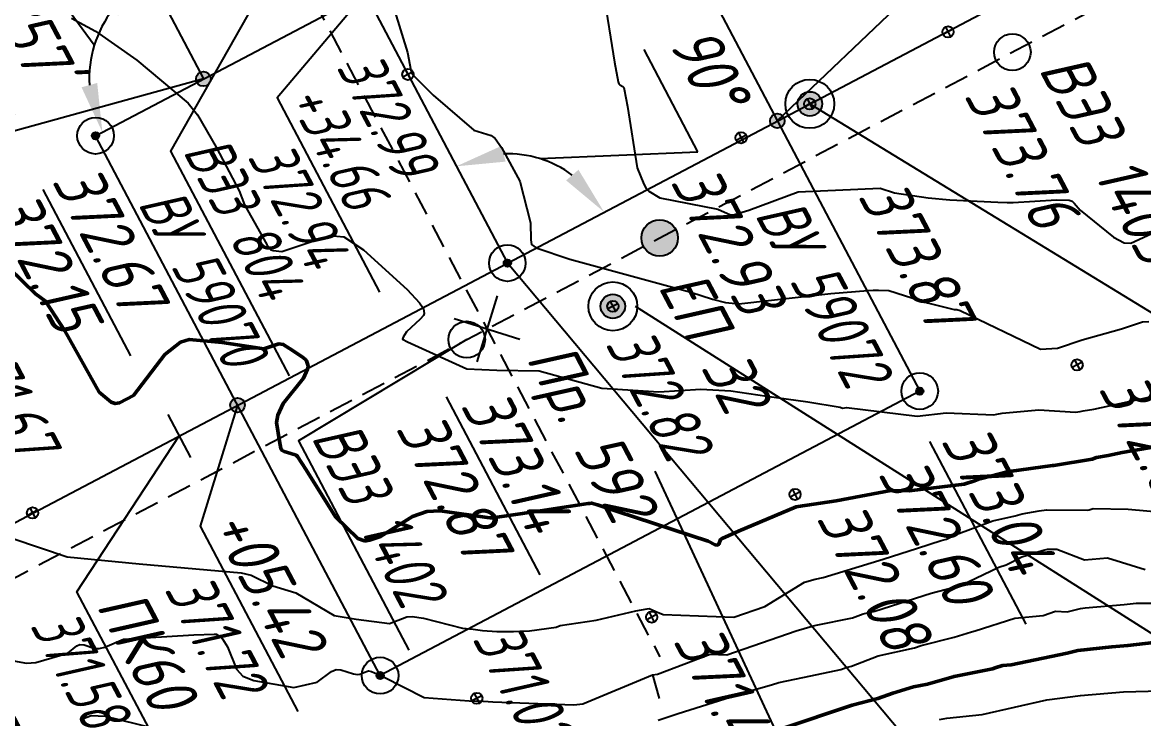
# Model space of a CAD drawing. Extents: x 1519376 to 1519821, y 2185182 to 2185720.
# Drawn here: x 1519644.6 to 1519736.5, y 2185363.6 to 2185420.7 of the extents above; entities that cross this region are included whole.
import ezdxf
from ezdxf.enums import TextEntityAlignment as Align

# ---------------------------------------------------------------- set-up
doc = ezdxf.new("R2010")
doc.units = 0
doc.linetypes.add('IZ_HIDDEN', pattern=[3, 2, -1])
for name, color, linetype, lineweight in [('ИИ_ГЕОПУНКТ_025', 7, 'Continuous', 25), ('ИИ_ГЕОФИЗИКА_025', 7, 'Continuous', 25), ('ИИ_ОТМЕТКА_025', 7, 'Continuous', 25), ('ИИ_ПИКЕТАЖ_025', 7, 'Continuous', 25), ('ИИ_ПЛОЩАДКА_025', 7, 'Continuous', 25), ('ИИ_РАЗМЕР_025', 7, 'Continuous', 25), ('ИИ_РЕЛЬЕФ_025', 34, 'Continuous', 25), ('ИИ_РЕЛЬЕФ_050', 34, 'Continuous', 50), ('ИИ_СКВАЖИНА_025', 7, 'Continuous', 25), ('ИИ_ТЕКСТ_025', 7, 'Continuous', 25), ('ИИ_ТРАССА_ЛЭП_025', 7, 'Continuous', 25), ('ИИ_ТРАССА_ТРУБ_025', 7, 'Continuous', 25)]:
    doc.layers.add(name, color=color, linetype=linetype, lineweight=lineweight)
doc.styles.add('VNIPISIMPLEXCUR', font='simplex.shx', dxfattribs={"width": 0.8, "oblique": 15})
doc.dimstyles.new('ИИ-2000-м-dm$2', dxfattribs={"dimscale": 2, "dimtxt": 2.5, "dimasz": 2.5, "dimexe": 1.25, "dimexo": 0, "dimgap": 1, "dimtad": 2, "dimtoh": 1, "dimzin": 1, "dimdsep": 46, "dimtxsty": 'VNIPISIMPLEXCUR', "dimcen": 2.5, "dimaunit": 1, "dimazin": 0, "dimtfac": 1, "dimtmove": 1, "dimatfit": 2, "dimfxl": 1, "dimarcsym": 0})

# ---------------------------------------------------------------- blocks, each defined once
blk = doc.blocks.new('ИИ15001')
at = {"color": 0, "linetype": 'Continuous', "lineweight": 25}
blk.add_lwpolyline([(0, 1), (0, -1)], dxfattribs=at)
at = {"color": 0, "linetype": 'Continuous', "lineweight": 25, "style": 'VNIPISIMPLEXCUR', "oblique": 15, "width": 0.8}
blk.add_attdef('STATIONING', text='', height=2, dxfattribs=at).set_placement((0, 2), align=Align.CENTER)
at = {"color": 7, "linetype": 'Continuous', "lineweight": 25, "style": 'VNIPISIMPLEXCUR', "oblique": 15, "width": 0.8}
blk.add_attdef('HEIGHT', text='', height=2, dxfattribs=at).set_placement((0, -2), align=Align.TOP_CENTER)
blk = doc.blocks.new('PICKET')
at = {"color": 0, "linetype": 'Continuous', "lineweight": 25}
for p, q in [((-0.2299999999999898, 0), (0.2299999999999898, 0)), ((0, 0.2299999999999898), (0, -0.2299999999999898))]:
    blk.add_line(p, q, dxfattribs=at)
blk.add_circle((0, 0), 0.23, dxfattribs=at)
at = {"color": 0, "linetype": 'Continuous', "style": 'VNIPISIMPLEXCUR', "oblique": 15, "width": 0.8}
blk.add_attdef('OTMETKA', (1.25, 0.3000000000000114), '', height=2, dxfattribs=at)
at = {"color": 8, "linetype": 'Continuous', "style": 'VNIPISIMPLEXCUR', "oblique": 15, "width": 0.8, "flags": 1}
blk.add_attdef('NOMER', (1.25, -2.699999999999989), '', height=2, dxfattribs=at)
blk = doc.blocks.new('ИИ050052Р2')
at = {"linetype": 'Continuous', "lineweight": 25}
h = blk.add_hatch(color=0, dxfattribs=at)
edge = h.paths.add_edge_path()
edge.add_arc((0, 0), 0.15, 0, 360)
at = {"color": 0, "linetype": 'Continuous', "lineweight": 25}
for radius in [0.75, 0.15]:
    blk.add_circle((0, 0), radius, dxfattribs=at)
at = {"color": 0, "linetype": 'Continuous', "style": 'VNIPISIMPLEXCUR', "oblique": 15, "width": 0.8}
for tag, p in [('CENTRE', (1.449999999999999, 0.6999999999999993)), ('HEIGHT', (1.449999999999999, -2.699999999999999))]:
    blk.add_attdef(tag, p, '', height=2, dxfattribs=at)
for tag, p in [('NUMBER', (-2, -1)), ('STATIONING1', (-2, -4.399999999999999)), ('STATIONING2', (-2, -7.8)), ('ALPHA', (-2, -11.2))]:
    blk.add_attdef(tag, text='', height=2, dxfattribs=at).set_placement(p, align=Align.RIGHT)
at = {"color": 253, "linetype": 'Continuous', "style": 'VNIPISIMPLEXCUR', "oblique": 15, "width": 0.8, "flags": 1}
blk.add_attdef('NOTE', text='', height=1.6, dxfattribs=at).set_placement((-2, -14), align=Align.RIGHT)
blk = doc.blocks.new('*D11')
at = {"layer": 'Defpoints', "color": 0, "transparency": 16777216}
for p in [(1519729.710304273, 2185487.5957701), (1519656.51, 2185453.73), (1519656.51, 2185453.73), (1519669.997123647, 2185444.905072702), (1519684.31, 2185400.98)]:
    blk.add_point(p, dxfattribs=at)
at = {"layer": 'ИИ_РАЗМЕР_025', "color": 0, "lineweight": -2, "transparency": 16777216}
for p, q in [((1519671.7776762, 2185448.564740131), (1519688.659781204, 2185464.186558144)), ((1519688.659781204, 2185464.186558144), (1519695.041272443, 2185452.077793292))]:
    blk.add_line(p, q, dxfattribs=at)
blk.add_arc((1519656.51, 2185453.73), 16.11774941079362, 312.0459138888274, 10.57134898945854, dxfattribs=at)
at = {"layer": 'ИИ_РАЗМЕР_025', "color": 0, "transparency": 16777216}
for points in [[(1519671.71907639, 2185456.484277442), (1519672.989296142, 2185456.889640932), (1519671.138095798, 2185460.497618443)], [(1519667.686075678, 2185441.214175433), (1519666.922873087, 2185442.307473006), (1519664.024581665, 2185439.471216445)]]:
    blk.add_solid(points, dxfattribs=at)
at = {"layer": 'ИИ_РАЗМЕР_025', "color": 0, "transparency": 16777216, "insert": (1519696.192425413, 2185459.290044624), "char_height": 4, "attachment_point": 5, "rotation": 297.78986810874454, "style": 'VNIPISIMPLEXCUR'}
blk.add_mtext("87°2'", dxfattribs=at)
blk = doc.blocks.new('ИИ22001')
at = {"color": 0, "linetype": 'Continuous', "lineweight": 25}
blk.add_circle((0, 0), 0.75, dxfattribs=at)
at = {"color": 0, "linetype": 'Continuous', "style": 'VNIPISIMPLEXCUR', "oblique": 15, "width": 0.8}
blk.add_attdef('NUMBER', (1.699999999999989, -1), '', height=2, dxfattribs=at)
blk = doc.blocks.new('ИИ22002')
at = {"color": 0, "linetype": 'Continuous', "lineweight": 25}
for points in [[(-1, 1), (1, -1)], [(-1, -1), (1, 1)]]:
    blk.add_lwpolyline(points, dxfattribs=at)
at = {"color": 0, "linetype": 'Continuous', "style": 'VNIPISIMPLEXCUR', "oblique": 15, "width": 0.8}
blk.add_attdef('NUMBER', (1.699999999999989, -1), '', height=2, dxfattribs=at)
blk = doc.blocks.new('ИИ053296')
at = {"color": 0, "linetype": 'Continuous', "lineweight": 25}
blk.add_lwpolyline([(0, 0), (1, 0)], dxfattribs=at)
blk = doc.blocks.new('ИИ050052Р')
at = {"linetype": 'Continuous', "lineweight": 25}
h = blk.add_hatch(color=0, dxfattribs=at)
edge = h.paths.add_edge_path()
edge.add_arc((0, 0), 0.15, 0, 360)
at = {"color": 0, "linetype": 'Continuous', "lineweight": 25}
for radius in [0.75, 0.15]:
    blk.add_circle((0, 0), radius, dxfattribs=at)
at = {"color": 0, "linetype": 'Continuous', "style": 'VNIPISIMPLEXCUR', "oblique": 15, "width": 0.8}
for tag, p in [('CENTRE', (1.449999999999999, 0.6999999999999993)), ('HEIGHT', (1.449999999999999, -2.699999999999999))]:
    blk.add_attdef(tag, p, '', height=2, dxfattribs=at)
for tag, p in [('NUMBER', (-2, -1)), ('STATIONING', (-2, -4.399999999999999)), ('ALPHA', (-2, -7.799999999999999))]:
    blk.add_attdef(tag, text='', height=2, dxfattribs=at).set_placement(p, align=Align.RIGHT)
at = {"color": 253, "linetype": 'Continuous', "style": 'VNIPISIMPLEXCUR', "oblique": 15, "width": 0.8, "flags": 1}
blk.add_attdef('NOTE', text='', height=1.6, dxfattribs=at).set_placement((-2, -10.8), align=Align.RIGHT)
blk = doc.blocks.new('ИИ15002')
at = {"linetype": 'Continuous', "lineweight": 25}
h = blk.add_hatch(color=0, dxfattribs=at)
edge = h.paths.add_edge_path()
edge.add_arc((0, 0), 0.3, 0, 360)
at = {"color": 0, "linetype": 'Continuous', "lineweight": 25}
blk.add_circle((0, 0), 0.3, dxfattribs=at)
at = {"color": 0, "linetype": 'Continuous', "style": 'VNIPISIMPLEXCUR', "oblique": 15, "width": 0.8}
blk.add_attdef('STATIONING', (1, 1.3), '', height=2, rotation=90, dxfattribs=at)
at = {"color": 7, "linetype": 'Continuous', "style": 'VNIPISIMPLEXCUR', "oblique": 15, "width": 0.8}
blk.add_attdef('HEIGHT', text='', height=2, dxfattribs=at).set_placement((0, -1.3), align=Align.TOP_CENTER)
blk = doc.blocks.new('*D19')
at = {"layer": 'Defpoints', "color": 0, "transparency": 16777216}
for p in [(1519656.51, 2185453.73), (1519753.559796368, 2185437.467054051), (1519684.656052697, 2185409.939161194), (1519684.31, 2185400.98), (1519684.31, 2185400.98)]:
    blk.add_point(p, dxfattribs=at)
at = {"layer": 'ИИ_РАЗМЕР_025', "color": 0, "lineweight": -2, "transparency": 16777216}
for p, q in [((1519699.932837366, 2185410.102984436), (1519695.517141272, 2185418.481688355)), ((1519686.96320109, 2185409.544277305), (1519699.932837366, 2185410.102984436))]:
    blk.add_line(p, q, dxfattribs=at)
blk.add_arc((1519684.310000001, 2185400.98), 8.965841944712096, 53.56300679239358, 92.01117771333496, dxfattribs=at)
at = {"layer": 'ИИ_РАЗМЕР_025', "color": 0, "transparency": 16777216}
for points in [[(1519684.166776315, 2185409.296069826), (1519683.823920831, 2185410.584568136), (1519680.129853643, 2185408.91175253)], [(1519690.140780906, 2185408.627613751), (1519689.129535545, 2185407.758613982), (1519692.242157532, 2185405.159377785)]]:
    blk.add_solid(points, dxfattribs=at)
at = {"layer": 'ИИ_РАЗМЕР_025', "color": 0, "transparency": 16777216, "insert": (1519700.797412849, 2185417.041920664), "char_height": 4, "attachment_point": 5, "rotation": 297.78986810874454, "style": 'VNIPISIMPLEXCUR'}
blk.add_mtext('90°', dxfattribs=at)
blk = doc.blocks.new('*D20')
at = {"layer": 'Defpoints', "color": 0, "transparency": 16777216}
for p in [(1519656.51, 2185453.73), (1519673.218376257, 2185437.299573039), (1519694.800000001, 2185434.73), (1519650.559999998, 2185411.42), (1519684.31, 2185400.98)]:
    blk.add_point(p, dxfattribs=at)
at = {"layer": 'ИИ_РАЗМЕР_025', "color": 0, "lineweight": -2, "transparency": 16777216}
for p, q in [((1519681.748169008, 2185444.230037988), (1519677.332472915, 2185452.608741906)), ((1519676.882978127, 2185436.672362133), (1519681.748169008, 2185444.230037988))]:
    blk.add_line(p, q, dxfattribs=at)
blk.add_arc((1519672.668745921, 2185423.06907024), 14.24111313844841, 43.93112707348997, 101.6434304434182, dxfattribs=at)
at = {"layer": 'ИИ_РАЗМЕР_025', "color": 0, "transparency": 16777216}
for points in [[(1519670.019511525, 2185436.389555888), (1519669.56968643, 2185437.644719289), (1519666.029108776, 2185435.667662304)], [(1519683.465144417, 2185433.33997548), (1519682.384514825, 2185432.558939333), (1519685.26793806, 2185429.707568629)]]:
    blk.add_solid(points, dxfattribs=at)
at = {"layer": 'ИИ_РАЗМЕР_025', "color": 0, "transparency": 16777216, "insert": (1519682.612744492, 2185451.168974215), "char_height": 4, "attachment_point": 5, "rotation": 297.78986810874454, "style": 'VNIPISIMPLEXCUR'}
blk.add_mtext('90°', dxfattribs=at)
blk = doc.blocks.new('*D21')
at = {"layer": 'Defpoints', "color": 0, "transparency": 16777216}
for p in [(1519631.468127648, 2185469.073554923, 372.1300000000001), (1519694.800000001, 2185434.73), (1519650.043233819, 2185416.435990824), (1519659.393371934, 2185416.074292491, 372.1300000000001), (1519650.559999998, 2185411.42)]:
    blk.add_point(p, dxfattribs=at)
at = {"layer": 'ИИ_РАЗМЕР_025', "color": 0, "lineweight": -2, "transparency": 16777216}
for p, q in [((1519645.893636544, 2185425.045776034), (1519641.47794045, 2185433.424479953)), ((1519650.455446467, 2185418.843660071), (1519645.893636544, 2185425.045776034))]:
    blk.add_line(p, q, dxfattribs=at)
blk.add_arc((1519659.393371935, 2185416.074292491), 9.357131422716131, 142.4680065224163, 183.101372294307, dxfattribs=at)
at = {"layer": 'ИИ_РАЗМЕР_025', "color": 0, "transparency": 16777216}
for points in [[(1519651.543392155, 2185422.284447601), (1519652.402692578, 2185421.264947449), (1519655.031542823, 2185424.352598795)], [(1519650.69254233, 2185415.745566217), (1519649.407348075, 2185415.390526074), (1519651.115065631, 2185411.712463379)]]:
    blk.add_solid(points, dxfattribs=at)
at = {"layer": 'ИИ_РАЗМЕР_025', "color": 0, "transparency": 16777216, "insert": (1519646.758212028, 2185431.984712262), "char_height": 4, "attachment_point": 5, "rotation": 297.78986810874454, "style": 'VNIPISIMPLEXCUR'}
blk.add_mtext('90°', dxfattribs=at)
blk = doc.blocks.new('*D25')
at = {"layer": 'Defpoints', "color": 0, "transparency": 16777216}
for p in [(1519631.468127648, 2185469.073554923, 372.1300000000001), (1519656.51, 2185453.73), (1519637.080488398, 2185438.881247157), (1519588.574921809, 2185422.279753088), (1519659.393371934, 2185416.074292491, 372.1300000000001)]:
    blk.add_point(p, dxfattribs=at)
at = {"layer": 'ИИ_РАЗМЕР_025', "color": 0, "lineweight": -2, "transparency": 16777216}
for p, q in [((1519639.571349092, 2185437.643031689), (1519636.12940493, 2185427.838492145)), ((1519636.12940493, 2185427.838492145), (1519643.88453906, 2185413.123264615))]:
    blk.add_line(p, q, dxfattribs=at)
blk.add_arc((1519642.877854656, 2185447.419058018), 10.32006152223649, 227.1905176970961, 275.4357425339332, dxfattribs=at)
at = {"layer": 'ИИ_РАЗМЕР_025', "color": 0, "transparency": 16777216}
for points in [[(1519635.32549061, 2185439.456073377), (1519636.403960434, 2185440.240089076), (1519633.512678425, 2185443.083490699)], [(1519643.664894567, 2185437.784252901), (1519644.046040212, 2185436.506557407), (1519647.688553871, 2185438.28884209)]]:
    blk.add_solid(points, dxfattribs=at)
at = {"layer": 'ИИ_РАЗМЕР_025', "color": 0, "transparency": 16777216, "insert": (1519644.348870585, 2185421.638747287), "char_height": 4, "attachment_point": 5, "rotation": 297.78986810874454, "style": 'VNIPISIMPLEXCUR'}
blk.add_mtext("92°57'", dxfattribs=at)
blk = doc.blocks.new('ЕП')
h = blk.add_hatch(color=0)
h.dxf.hatch_style = 1
edge = h.paths.add_edge_path()
edge.add_arc((0, 0), 0.75, 0, 360)
at = {"color": 0, "linetype": 'Continuous', "lineweight": 25}
blk.add_circle((0, 0), 0.75, dxfattribs=at)
at = {"color": 0, "linetype": 'Continuous', "style": 'VNIPISIMPLEXCUR', "oblique": 15, "width": 0.8}
blk.add_attdef('NUMBER', (1.699999999999989, -1), '', height=2, dxfattribs=at)
blk = doc.blocks.new('ИИ25001')
at = {"linetype": 'Continuous'}
h = blk.add_hatch(color=0, dxfattribs=at)
edge = h.paths.add_edge_path()
edge.add_arc((0, 0), 0.5, 0, 360)
at = {"color": 0, "linetype": 'Continuous'}
for radius in [1, 0.5]:
    blk.add_circle((0, 0), radius, dxfattribs=at)
at = {"color": 0, "style": 'VNIPISIMPLEXCUR', "oblique": 15, "width": 0.8}
for tag, p in [('NUMBER', (2, 0.6999999999999887)), ('STS', (14.21830956713089, 0.6999999999999887)), ('EGWL', (38.31670607307356, 0.6999999999999887)), ('TFS', (19.07851403860371, -1)), ('HEIGHT', (2, -2.699999999999988)), ('FS', (14.21830956713089, -2.700000000000002)), ('AGWL', (36.59421987173639, -2.700000000000002))]:
    blk.add_attdef(tag, p, '', height=2, dxfattribs=at)
at = {"color": 253, "style": 'VNIPISIMPLEXCUR', "oblique": 15, "width": 0.8, "flags": 1}
for tag, p in [('DATE', (-2.5, -0.8000000000000113)), ('NOTE1', (-2.5, -3.200000000000017)), ('NOTE2', (-2.5, -5.600000000000022))]:
    blk.add_attdef(tag, text='', height=1.6, dxfattribs=at).set_placement(p, align=Align.RIGHT)
blk = doc.blocks.new('*U30')
at = {"color": 0, "linetype": 'ByBlock', "lineweight": -2}
for points in [[(0, 0), (33.30717874099862, 19.84177153335485)], [(33.30717874099862, 19.84177153335485), (46.34022000120383, 19.84177153335485)], [(47.92319835969609, 19.84177153335485), (51.89181513400179, 19.84177153335485)]]:
    blk.add_lwpolyline(points, dxfattribs=at)

msp = doc.modelspace()

# ---------------------------------------------------------------- linework, layer by layer
at = {"layer": 'ИИ_ГЕОПУНКТ_025'}
msp.add_line((1519735.818582591, 2185339.522072722), (1519684.31, 2185400.98), dxfattribs=at)
for points in [[(1519646.237211615, 2185407.021749231), (1519653.423212079, 2185393.386442594)], [(1519679.295372422, 2185389.999884167), (1519686.982924709, 2185375.412891969)], [(1519718.921461937, 2185386.364383923), (1519726.817539153, 2185371.38171942)]]:
    msp.add_lwpolyline(points, dxfattribs=at)
at = {"layer": 'ИИ_ГЕОФИЗИКА_025', "linetype": 'IZ_HIDDEN', "flags": 128}
for points in [[(1519652.971346261, 2185451.865079167), (1519696.79698584, 2185368.706716295)], [(1519616.706598635, 2185360.845701297), (1519686.174316831, 2185397.441028009), (1519755.424374312, 2185433.928219626)]]:
    msp.add_lwpolyline(points, dxfattribs=at)
at = {"layer": 'ИИ_ГЕОФИЗИКА_025', "flags": 128}
for points in [[(1519666.1581045, 2185426.843442579), (1519656.710067929, 2185410.16282657), (1519666.424010301, 2185391.730795628)], [(1519680.980568592, 2185394.704981416), (1519667.201168142, 2185386.40751072), (1519676.240239788, 2185369.256034844)]]:
    msp.add_lwpolyline(points, dxfattribs=at)
at = {"layer": 'ИИ_ПИКЕТАЖ_025', "color": 4}
for points in [[(1519709.216669169, 2185438.140885069), (1519717.220616294, 2185422.953539356), (1519706.43727447, 2185412.638648862)], [(1519655.430859726, 2185361.899354783), (1519649.035898031, 2185374.033679582), (1519657.40209041, 2185386.80501674)]]:
    msp.add_lwpolyline(points, dxfattribs=at)
for points, elevation in [([(1519672.668745921, 2185423.06907024), (1519665.435316144, 2185414.518241922), (1519673.820421594, 2185398.607655143)], 372.94), ([(1519662.198111869, 2185389.331542394), (1519659.126982726, 2185379.416534277), (1519667.131662448, 2185364.227798473)], 371.72)]:
    msp.add_lwpolyline(points, dxfattribs=dict(at, elevation=elevation))
at = {"layer": 'ИИ_ПИКЕТАЖ_025', "elevation": 372.57}
msp.add_lwpolyline([(1519659.39337194, 2185416.07429249), (1519625.423615667, 2185406.703159136), (1519636.079817316, 2185386.483208165)], dxfattribs=at)
at = {"layer": 'ИИ_ПЛОЩАДКА_025'}
msp.add_lwpolyline([(1519694.800000001, 2185434.73), (1519718.109999999, 2185390.48), (1519673.879999999, 2185367.159999999), (1519650.559999999, 2185411.42)], close=True, dxfattribs=at)
at = {"layer": 'ИИ_РЕЛЬЕФ_025'}
for points, elevation in [([(1519673.591336875, 2185426.4849553), (1519676.114262681, 2185418.251355472), (1519676.402396945, 2185416.794439735), (1519676.467387713, 2185416.559028522), (1519676.652571429, 2185416.325714285), (1519678.22, 2185414.758148148), (1519681.570967742, 2185411.874516129), (1519682.980157783, 2185411.434314283), (1519683.31037037, 2185411.181111111), (1519683.826168158, 2185410.448629687), (1519685.344347826, 2185407.700434783), (1519686.208448276, 2185404.281551724), (1519686.236285578, 2185402.897639234), (1519686.277673186, 2185402.504644821), (1519686.659320718, 2185402.239479), (1519689.442680808, 2185401.303973613), (1519699.361944403, 2185398.600221945), (1519701.111051283, 2185398.022324826), (1519702.186646023, 2185397.737272723), (1519703.275737422, 2185397.627930287), (1519710.814727273, 2185398.496181818), (1519713.866190476, 2185398.724761905), (1519714.304983333, 2185398.75), (1519714.719411765, 2185398.751764706), (1519715.56995, 2185398.735), (1519718.743333333, 2185397.720066667), (1519720.933170732, 2185397.159368293), (1519721.145217391, 2185397.167056522), (1519721.436551724, 2185397.082506896), (1519728.0194666, 2185393.931370819), (1519729.414481017, 2185394.013811858), (1519731.411468173, 2185394.692409461), (1519734.656666667, 2185395.596666667), (1519736.378181659, 2185396.171164881), (1519736.891860465, 2185396.200946512)], 373), ([(1519692.190446133, 2185423.111795226), (1519693.092715931, 2185417.452632598), (1519693.38714336, 2185415.84209266), (1519693.437045218, 2185415.675550018), (1519693.524725947, 2185415.603771152), (1519693.762760543, 2185415.448943099), (1519693.8513462, 2185415.378284078), (1519693.893124969, 2185415.245374792), (1519694.157222114, 2185413.815425104), (1519694.959948083, 2185408.789324718), (1519695.491864058, 2185407.442842969), (1519695.695169633, 2185407.083629), (1519695.911300482, 2185406.873120474), (1519696.817789599, 2185406.320078949), (1519701.568425745, 2185405.40096176), (1519702.608149105, 2185404.934935972), (1519702.925183945, 2185404.952694897), (1519704.102923971, 2185405.309256555), (1519708.139107591, 2185406.817556246), (1519714.878032089, 2185407.107918), (1519716.031159756, 2185406.731162167), (1519718.793157895, 2185406.333715789), (1519720.576363636, 2185406.157272727), (1519724.524285714, 2185405.980085714), (1519725.272135714, 2185405.954378571), (1519725.768, 2185405.94909), (1519729.329526845, 2185406.151862003), (1519730.34795018, 2185406.13340592), (1519730.609745707, 2185406.052453898), (1519730.763559353, 2185405.895130646), (1519731.270109473, 2185405.314750114), (1519733.995969537, 2185403.112102603), (1519734.867728515, 2185402.626140772), (1519735.400593963, 2185402.609156013), (1519737.134526696, 2185403.411867119)], 373.5), ([(1519648.585167683, 2185421.047715063), (1519650.54181875, 2185419.99191875), (1519653.94528, 2185417.627333333), (1519658.136363636, 2185414.077272727), (1519658.906774194, 2185413.14613871), (1519660.43, 2185410.49), (1519662.329207692, 2185406.913846154), (1519662.767669231, 2185405.76), (1519664.597268923, 2185402.510939231), (1519664.830905074, 2185402.145296691), (1519664.927862048, 2185402.07067448), (1519665.124999732, 2185402.014606467), (1519665.838900547, 2185401.926979167), (1519669.760276818, 2185403.233857601), (1519670.912719054, 2185403.118586645), (1519672.517153144, 2185402.065291536), (1519676.086354424, 2185398.808405857), (1519677.100542554, 2185397.71156998), (1519677.363802847, 2185397.376007566), (1519677.424527817, 2185397.23542575), (1519677.489406281, 2185396.836097409), (1519677.440067858, 2185396.691126761), (1519677.159564263, 2185396.367044767), (1519676.055134384, 2185395.348697905), (1519675.762620317, 2185394.893821767), (1519675.719358974, 2185394.746923077), (1519676.131558442, 2185394.531428571), (1519680.998438333, 2185392.322), (1519683.454754098, 2185392.197049181), (1519686.92983871, 2185392.153709678), (1519692.048039216, 2185390.734117647), (1519696.729545454, 2185390.419604545), (1519700.1625, 2185390.642525), (1519702.617692308, 2185390.5), (1519705.567894737, 2185390.054210526), (1519708.9371, 2185389.615714286), (1519711.577677778, 2185389.1612), (1519711.779928572, 2185389.095785714), (1519712.119911765, 2185389.144205882), (1519717.912307692, 2185388.436596154), (1519720.274266071, 2185388.692580357), (1519724.171752941, 2185388.527147059), (1519724.433061225, 2185388.587434694), (1519724.857777778, 2185388.664533333), (1519727.870985916, 2185388.934366197), (1519730.875555556, 2185388.744444444), (1519731.2575, 2185388.80875), (1519731.495588235, 2185388.861470588), (1519732.366842105, 2185389.007894737), (1519739.02826087, 2185390.441373913)], 372.5), ([(1519643.780688954, 2185378.388591206), (1519648.23625, 2185376.890078125), (1519654.130526316, 2185376.326378948), (1519662.48, 2185375.591155556), (1519663.303783784, 2185375.395708108), (1519665.096388889, 2185374.511697222), (1519666.975531111, 2185373.953111111), (1519670.1157934, 2185372.086663719), (1519671.931212894, 2185371.793998754), (1519674.646388537, 2185371.427390595), (1519676.073993107, 2185371.975665687), (1519676.505576923, 2185372.011153846), (1519677.436759435, 2185371.862689182), (1519680.6405, 2185371.0585), (1519681.5180501, 2185370.975034594), (1519682.26125, 2185370.85), (1519683.45, 2185370.772), (1519684.810833333, 2185370.784175), (1519686.12596, 2185370.84), (1519688.320649083, 2185371.123537694), (1519688.64365, 2185371.257857143), (1519691.597085714, 2185371.6929), (1519694.840885377, 2185372.458439417), (1519695.774909091, 2185372.643183636), (1519695.940153391, 2185372.649858936), (1519696.482048956, 2185372.41124499), (1519697.076725827, 2185372.165388213), (1519702.871305789, 2185371.953127491), (1519705.403778821, 2185372.829367057), (1519708.666666667, 2185374.826862745), (1519709.54754717, 2185375.056126415), (1519710.1825, 2185375.20445625), (1519715.103, 2185376.714), (1519717.918378378, 2185377.597297297), (1519719.870084746, 2185378.222890678), (1519720.303925234, 2185378.336261682), (1519721.095, 2185378.719423077), (1519724.101623958, 2185379.854479167), (1519725.927541892, 2185380.270540541), (1519726.5025, 2185380.4175), (1519727.898955224, 2185380.673368657), (1519728.488387097, 2185380.757503226), (1519731.871571252, 2185380.734329926), (1519731.992282423, 2185380.7543594), (1519732.318613792, 2185380.857502923), (1519735.194170262, 2185380.804726462), (1519737.94719148, 2185380.554310497)], 371.5), ([(1519643.84031927, 2185368.375072629), (1519644.88596691, 2185368.174142713), (1519645.661015296, 2185368.233103949), (1519648.282895851, 2185369.008077021), (1519649.029867916, 2185369.601801217), (1519649.28172043, 2185369.698709677), (1519649.635852442, 2185369.682438591), (1519650.490738653, 2185369.390994634), (1519650.845113565, 2185369.381369065), (1519651.30582975, 2185369.502760954), (1519652.845944793, 2185370.151648966), (1519658.617449236, 2185370.496378422), (1519660.268211046, 2185370.556005), (1519660.443348106, 2185370.542225868), (1519660.842386062, 2185370.303281446), (1519660.959340852, 2185370.172192045), (1519661.358695066, 2185369.507031663), (1519662.119593035, 2185367.686671125), (1519662.642280189, 2185367.113329811), (1519663.51776798, 2185366.752871117), (1519666.801476, 2185366.189544437), (1519668.713908492, 2185366.624023631), (1519669.893047968, 2185367.490896768), (1519670.276196329, 2185367.651809882), (1519670.66926288, 2185367.643467624), (1519671.698390208, 2185367.314707766), (1519672.00181188, 2185367.2615384), (1519672.214733804, 2185367.285925335), (1519672.763121714, 2185367.496311218), (1519672.923536328, 2185367.545291855), (1519673.187930982, 2185367.497194471), (1519674.165440013, 2185367.068815494), (1519677.489069768, 2185365.360465116), (1519681.174043083, 2185365.096323417), (1519681.836316954, 2185365.055158246), (1519681.946036328, 2185365.098390892), (1519683.123415286, 2185365.016692186), (1519689.76823744, 2185364.75465336), (1519690.499800468, 2185364.849165924), (1519696.20615, 2185367.222142857), (1519696.628069388, 2185367.284291837), (1519700.922334483, 2185368.904503448), (1519702.305655959, 2185368.853831127), (1519707.99398, 2185370.822), (1519709.286842105, 2185371.222631579), (1519709.608571429, 2185371.289387755), (1519712.592, 2185371.884571428), (1519713.470204082, 2185372.222040816), (1519714.432592592, 2185372.437066667), (1519719.052288136, 2185373.917848305), (1519721.458130841, 2185374.546542056), (1519724.585818182, 2185376.061454546), (1519725.20375, 2185376.228125), (1519726.480075877, 2185376.898722991), (1519728.141241789, 2185377.408280504), (1519728.572949207, 2185377.512783925), (1519729.346258713, 2185377.524376255), (1519731.623607607, 2185376.658433734), (1519733.512614251, 2185376.813778405), (1519736.583108934, 2185375.851874186)], 371), ([(1519696.671643903, 2185363.502014634), (1519698.296562651, 2185364.045726506), (1519701.184447253, 2185364.948901099), (1519704.118993548, 2185365.88516129), (1519705.951895238, 2185366.409047619), (1519706.56754386, 2185366.599824561), (1519709.195, 2185367.145), (1519711.649447273, 2185367.669454546), (1519712.078640678, 2185367.812881356), (1519712.504285714, 2185367.924285715), (1519714.699795918, 2185368.767959184), (1519717.667160494, 2185369.430955556), (1519718.234491525, 2185369.612805932), (1519720.92, 2185370.314581818), (1519722.342857143, 2185370.734285714), (1519722.651686154, 2185370.817538462), (1519725.905401389, 2185371.855972222), (1519728.213529412, 2185372.095358823), (1519729.249870842, 2185372.448642726), (1519730.19, 2185372.385814286), (1519731.276307368, 2185372.666828421), (1519731.661304348, 2185372.707917391), (1519734.871290323, 2185372.984193548), (1519735.8465625, 2185373.09640625), (1519740.199337198, 2185373.105382911)], 370.5), ([(1519719.719587629, 2185363.555051547), (1519720.327593478, 2185363.677826087), (1519723.2403, 2185363.9584), (1519728.52745102, 2185365.161632653), (1519731.299918841, 2185365.513913043), (1519734.823333333, 2185365.838888889), (1519737.854918033, 2185365.916229508), (1519742.335466772, 2185365.990524321)], 369.5), ([(1519649.343608262, 2185363.559168307), (1519650.190322581, 2185363.892258064), (1519651.334371649, 2185363.846153029), (1519655.23974977, 2185362.867315406)], 370.5)]:
    msp.add_lwpolyline(points, dxfattribs=dict(at, elevation=elevation))
at = {"layer": 'ИИ_РЕЛЬЕФ_050'}
for points, elevation in [([(1519643.483266667, 2185400.553333333), (1519645.633076923, 2185398.444630769), (1519646.452352941, 2185397.861864706), (1519648.039677419, 2185395.42233871), (1519650.864441062, 2185390.402958437), (1519651.837072692, 2185389.589504526), (1519652.169622642, 2185389.456037736), (1519652.52603949, 2185389.522301943), (1519653.655771357, 2185390.128864807), (1519656.226005038, 2185393.487882383), (1519657.51483616, 2185394.48800668), (1519658.2356375, 2185394.719842347), (1519660.922078839, 2185394.47964669), (1519664.345916337, 2185393.939615285), (1519665.58141845, 2185394.351371504), (1519665.944516688, 2185394.315053258), (1519666.450023319, 2185393.983193155), (1519667.48303186, 2185393.291506342), (1519667.76069909, 2185393.070424767), (1519667.841448415, 2185392.963013271), (1519667.963752493, 2185392.639466858), (1519667.977049938, 2185392.505747521), (1519667.9167576, 2185392.281684965), (1519667.593011766, 2185391.534790064), (1519665.945670588, 2185389.459370933), (1519665.485384137, 2185388.522151597), (1519665.399614704, 2185387.914387793), (1519665.629675649, 2185386.375626497), (1519665.740425532, 2185385.771914893), (1519665.855748198, 2185385.604132175), (1519666.010015086, 2185385.543773858), (1519666.562916667, 2185385.368333333), (1519667.01298138, 2185385.225526564), (1519667.096122449, 2185385.125306122), (1519667.80794181, 2185384.036855465), (1519670.211415267, 2185380.170910466), (1519672.061344038, 2185378.395245712), (1519672.590470753, 2185378.214788277), (1519672.748637727, 2185378.203987681), (1519673.015138483, 2185378.258965852), (1519673.921187326, 2185378.55689532), (1519676.547747237, 2185380.213741877), (1519677.7075, 2185380.606666667), (1519678.810840217, 2185380.658292759), (1519682.653540909, 2185380.114545454), (1519682.909533333, 2185380.105925926), (1519683.132596154, 2185380.103461538), (1519687.01495, 2185380.67), (1519690.925517241, 2185381.2569), (1519691.05895625, 2185381.272083333), (1519691.211272727, 2185381.306729091), (1519691.684872471, 2185381.15889328), (1519693.334532523, 2185380.616548854), (1519700.757660905, 2185378.175557363), (1519701.343900303, 2185377.885904801), (1519701.526639617, 2185377.857639117), (1519701.648612018, 2185377.939604068), (1519701.785085752, 2185378.321124572), (1519701.91216111, 2185378.394930894), (1519703.254065238, 2185378.993784455), (1519707.995185185, 2185380.987862963), (1519708.146923077, 2185381.0101), (1519711.263333333, 2185381.480066667), (1519715.741168, 2185382.324), (1519717.244509804, 2185382.296078431), (1519721.743257143, 2185382.865714286), (1519722.584911364, 2185383.123181818), (1519723.018238542, 2185383.286770833), (1519723.184231081, 2185383.324594595), (1519725.272236842, 2185383.858289474), (1519725.443731343, 2185383.88971194), (1519728.980322581, 2185384.394519355), (1519729.110445048, 2185384.393628074), (1519732.248935507, 2185384.9143944), (1519732.609982979, 2185385.028510639), (1519733.566, 2185385.204), (1519734.708823529, 2185385.457058824), (1519736.916, 2185385.828)], 372), ([(1519706.767538182, 2185362.787636363), (1519712.561649153, 2185364.723898305), (1519714.680415556, 2185365.278444444), (1519715.904864865, 2185365.708108108), (1519717.60967033, 2185366.226865934), (1519718.7349, 2185366.451557), (1519720.930927835, 2185367.091134021), (1519724.064627451, 2185367.723921569), (1519724.297763077, 2185367.786769231), (1519724.884498611, 2185367.974027778), (1519725.59792, 2185368.04802), (1519730.197353086, 2185368.98424321), (1519731.065728421, 2185369.208881053), (1519733.856956522, 2185369.506776087), (1519735.156236559, 2185369.618602151), (1519741.5496875, 2185370.35421875), (1519741.945394291, 2185370.35503481), (1519742.495735294, 2185370.504264706), (1519744.7604, 2185370.4824), (1519746.435, 2185370.548571429), (1519748.491858157, 2185370.154782163)], 370)]:
    msp.add_lwpolyline(points, dxfattribs=dict(at, elevation=elevation))
at = {"layer": 'ИИ_СКВАЖИНА_025', "flags": 128}
msp.add_lwpolyline([(1519694.780652161, 2185397.436483578), (1519763.168201822, 2185354.103015216), (1519775.415075212, 2185330.864793226)], dxfattribs=at)
at = {"layer": 'ИИ_ТЕКСТ_025'}
msp.add_lwpolyline([(1519696.386071721, 2185383.912797668), (1519714.694424423, 2185344.513433489), (1519732.899998649, 2185309.968683834)], dxfattribs=at)
at = {"layer": 'ИИ_ТРАССА_ЛЭП_025', "elevation": 372.1300000000001}
msp.add_lwpolyline([(1519561.177320899, 2185436.594412089), (1519631.468127648, 2185469.073554923), (1519659.393371934, 2185416.074292491)], dxfattribs=at)
at = {"layer": 'ИИ_ТРАССА_ТРУБ_025', "color": 4}
for points in [[(1519548.649999999, 2185561.43), (1519589.739999998, 2185580.43), (1519656.51, 2185453.73), (1519684.31, 2185400.98)], [(1519614.842281804, 2185364.384673288), (1519684.31, 2185400.98), (1519753.559796368, 2185437.467054051)]]:
    msp.add_lwpolyline(points, dxfattribs=at)

# ---------------------------------------------------------------- block references
at = {"layer": 'ИИ_ГЕОПУНКТ_025'}
ref = msp.add_blockref('ИИ050052Р', (1519650.559999999, 2185411.42, 372.15), dxfattribs=dict(at, xscale=2, yscale=2, zscale=2, rotation=297.79))
ref.add_attrib('NUMBER', 'ВУ 59070', dxfattribs={"layer": '0', "color": 0, "linetype": 'Continuous', "height": 3.8, "rotation": 297.7900000002975, "style": 'VNIPISIMPLEXCUR', "oblique": 14.99999999999995, "width": 0.7}).set_placement((1519661.252897123, 2185392.090345334), align=Align.RIGHT)
ref.add_attrib('CENTRE', '372.67', (1519646.91957755, 2185407.722156147), dxfattribs={"layer": '0', "color": 0, "linetype": 'Continuous', "height": 4.000000000000003, "rotation": 297.7900000002975, "style": 'VNIPISIMPLEXCUR', "oblique": 14.99999999999995, "width": 0.7999999999999993})
ref.add_attrib('HEIGHT', '372.15', (1519641.824907338, 2185405.553647269), dxfattribs={"layer": '0', "color": 0, "linetype": 'Continuous', "height": 4.000000000000003, "rotation": 297.7900000002975, "style": 'VNIPISIMPLEXCUR', "oblique": 14.99999999999995, "width": 0.7999999999999993})
ref = msp.add_blockref('ИИ050052Р', (1519718.109999999, 2185390.48, 372.6), dxfattribs=dict(at, xscale=2, yscale=2, zscale=2, rotation=297.79))
ref.add_attrib('NUMBER', 'ВУ 59072', dxfattribs={"layer": '0', "color": 0, "linetype": 'Continuous', "height": 4.000000000000003, "rotation": 297.7900000002975, "style": 'VNIPISIMPLEXCUR', "oblique": 14.99999999999995, "width": 0.7}).set_placement((1519712.190185436, 2185390.467673762), align=Align.RIGHT)
ref.add_attrib('CENTRE', '373.04', (1519719.797322205, 2185386.428469677), dxfattribs={"layer": '0', "color": 0, "linetype": 'Continuous', "height": 4.000000000000003, "rotation": 297.7900000002975, "style": 'VNIPISIMPLEXCUR', "oblique": 14.99999999999995, "width": 0.7999999999999993})
ref.add_attrib('HEIGHT', '372.60', (1519714.642393996, 2185383.7117284), dxfattribs={"layer": '0', "color": 0, "linetype": 'Continuous', "height": 4.000000000000003, "rotation": 297.7900000002975, "style": 'VNIPISIMPLEXCUR', "oblique": 14.99999999999995, "width": 0.7999999999999993})
ref = msp.add_blockref('ИИ050052Р2', (1519684.31, 2185400.98, 372.87), dxfattribs=dict(at, xscale=2, yscale=2, zscale=2, rotation=297.7898681087445))
ref.add_attrib('CENTRE', '373.14', (1519680.422160418, 2185389.315588996, 372.87), dxfattribs={"layer": '0', "color": 0, "linetype": 'Continuous', "height": 3.999999999999999, "rotation": 297.7898681087445, "style": 'VNIPISIMPLEXCUR', "oblique": 14.99999999999986, "width": 0.8000000000000006})
ref.add_attrib('HEIGHT', '372.87', (1519675.105398402, 2185387.450876712, 372.87), dxfattribs={"layer": '0', "color": 0, "linetype": 'Continuous', "height": 3.999999999999999, "rotation": 297.7898681087445, "style": 'VNIPISIMPLEXCUR', "oblique": 14.99999999999986, "width": 0.8000000000000006})
ref = msp.add_blockref('ИИ050052Р', (1519673.879999999, 2185367.159999999, 370.9), dxfattribs=dict(at, xscale=2, yscale=2, zscale=2, rotation=297.79))
ref.add_attrib('NUMBER', 'ВУ 59069', dxfattribs={"layer": '0', "color": 0, "linetype": 'Continuous', "height": 4.000000000000003, "rotation": 297.7900000002975, "style": 'VNIPISIMPLEXCUR', "oblique": 14.99999999999995, "width": 0.7999999999999993}).set_placement((1519689.452136766, 2185343.490110796), align=Align.RIGHT)
ref.add_attrib('CENTRE', '371.34', (1519674.028532581, 2185360.340939003), dxfattribs={"layer": '0', "color": 0, "linetype": 'Continuous', "height": 4.000000000000003, "rotation": 297.7900000002975, "style": 'VNIPISIMPLEXCUR', "oblique": 14.99999999999995, "width": 0.7999999999999993})
ref.add_attrib('HEIGHT', '370.90', (1519668.97453988, 2185358.462003544), dxfattribs={"layer": '0', "color": 0, "linetype": 'Continuous', "height": 4.000000000000003, "rotation": 297.7900000002975, "style": 'VNIPISIMPLEXCUR', "oblique": 14.99999999999995, "width": 0.7999999999999993})
at = {"layer": 'ИИ_ГЕОФИЗИКА_025'}
ref = msp.add_blockref('ИИ22001', (1519666.1581045, 2185426.843442579), dxfattribs=dict(at, xscale=2, yscale=2, zscale=2, rotation=297.789999993759))
ref.add_attrib('NUMBER', 'ВЭЗ 804', (1519657.682932896, 2185410.136858241), dxfattribs={"layer": '0', "color": 0, "linetype": 'Continuous', "height": 3.8, "rotation": 297.79, "style": 'VNIPISIMPLEXCUR', "oblique": 15.00000000000003, "width": 0.7})
ref = msp.add_blockref('ИИ22001', (1519725.703701556, 2185418.268681983), dxfattribs=dict(at, xscale=2, yscale=2, zscale=2, rotation=297.789999993759))
ref.add_attrib('NUMBER', 'ВЭЗ 1403', (1519727.813725339, 2185416.89366225), dxfattribs={"layer": '0', "color": 0, "linetype": 'Continuous', "height": 4.000000000000001, "rotation": 297.79, "style": 'VNIPISIMPLEXCUR', "oblique": 15.00000000000003, "width": 0.7999999999999998})
at = {"layer": 'ИИ_ГЕОФИЗИКА_025', "xscale": 2, "yscale": 2, "zscale": 2}
for name, p, rotation, values in [('ЕП', (1519696.791424164, 2185403.035080111), 297.7898681087445, {'NUMBER': 'ЕП 32'}), ('ИИ22001', (1519637.514055274, 2185371.80698941), 297.789999993759, {'NUMBER': 'ВЭЗ 1401'})]:
    msp.add_blockref(name, p, dxfattribs=dict(at, rotation=rotation)).add_auto_attribs(values)
at = {"layer": 'ИИ_ГЕОФИЗИКА_025'}
ref = msp.add_blockref('ИИ22002', (1519682.638982252, 2185395.586822744), dxfattribs=dict(at, xscale=2, yscale=2, zscale=2, rotation=297.789999993759))
ref.add_attrib('NUMBER', 'Пр. 592', (1519685.789444019, 2185393.178537161), dxfattribs={"layer": '0', "color": 0, "linetype": 'Continuous', "height": 3.999999999999998, "rotation": 297.6316666671632, "style": 'VNIPISIMPLEXCUR', "oblique": 14.99999999999995, "width": 0.8000000000000008})
ref = msp.add_blockref('ИИ22001', (1519680.980568592, 2185394.704981416), dxfattribs=dict(at, xscale=2, yscale=2, zscale=2, rotation=297.789999993759))
ref.add_attrib('NUMBER', 'ВЭЗ 1402', (1519668.196082108, 2185386.699088516), dxfattribs={"layer": '0', "color": 0, "linetype": 'Continuous', "height": 4.000000000000001, "rotation": 297.79, "style": 'VNIPISIMPLEXCUR', "oblique": 15.00000000000003, "width": 0.7})
at = {"layer": 'ИИ_ОТМЕТКА_025'}
ref = msp.add_blockref('PICKET', (1519720.428526321, 2185419.933522788, 373.76), dxfattribs=dict(at, xscale=2, yscale=2, zscale=2, rotation=297.79))
ref.add_attrib('OTMETKA', '373.76', (1519721.692445962, 2185414.722595688, 373.76), dxfattribs={"layer": '0', "color": 0, "linetype": 'Continuous', "height": 4, "rotation": 297.7900000002975, "style": 'VNIPISIMPLEXCUR', "oblique": 15, "width": 0.8})
ref = msp.add_blockref('PICKET', (1519676.15954173, 2185416.445347976, 372.99), dxfattribs=dict(at, xscale=2, yscale=2, zscale=2, rotation=297.79))
ref.add_attrib('OTMETKA', '372.99', (1519670.256461527, 2185417.03763751, 372.99), dxfattribs={"layer": '0', "color": 0, "linetype": 'Continuous', "height": 3.8, "rotation": 297.7900000002975, "style": 'VNIPISIMPLEXCUR', "oblique": 14.99999999999995, "width": 0.7})
ref = msp.add_blockref('PICKET', (1519709.100284126, 2185414.031763129, 373.37), dxfattribs=dict(at, xscale=2, yscale=2, zscale=2, rotation=297.79))
ref.add_attrib('OTMETKA', '373.87', (1519712.990756826, 2185406.490429256, 373.37), dxfattribs={"layer": '0', "color": 0, "linetype": 'Continuous', "height": 4, "rotation": 297.7900000002975, "style": 'VNIPISIMPLEXCUR', "oblique": 15, "width": 0.8})
ref = msp.add_blockref('PICKET', (1519703.465999715, 2185411.249598033, 372.93), dxfattribs=dict(at, xscale=2, yscale=2, zscale=2, rotation=297.79))
ref.add_attrib('OTMETKA', '372.93', (1519697.621117257, 2185407.662693102, 372.93), dxfattribs={"layer": '0', "color": 0, "linetype": 'Continuous', "height": 4.000000000000002, "rotation": 297.7900000061982, "style": 'VNIPISIMPLEXCUR', "oblique": 15.00000000000003, "width": 0.7999999999999999})
ref = msp.add_blockref('PICKET', (1519692.957889751, 2185397.434646823, 372.82), dxfattribs=dict(at, xscale=2, yscale=2, zscale=2, rotation=297.7898681087445))
ref.add_attrib('OTMETKA', '372.82', (1519692.293269281, 2185394.355618497, 372.82), dxfattribs={"layer": '0', "color": 0, "linetype": 'Continuous', "height": 4.000000000000001, "rotation": 297.7898681087445, "style": 'VNIPISIMPLEXCUR', "oblique": 14.99999999999995, "width": 0.7})
ref = msp.add_blockref('PICKET', (1519645.394862596, 2185380.497975523, 371.67), dxfattribs=dict(at, xscale=2, yscale=2, zscale=2, rotation=297.79))
ref.add_attrib('OTMETKA', '371.67', (1519639.022976126, 2185393.975752438, 371.67), dxfattribs={"layer": '0', "color": 0, "linetype": 'Continuous', "height": 4, "rotation": 297.7900000002975, "style": 'VNIPISIMPLEXCUR', "oblique": 15, "width": 0.7})
at = {"layer": 'ИИ_ОТМЕТКА_025', "xscale": 2, "yscale": 2, "rotation": 297.79}
for p, zscale, values in [((1519731.01, 2185392.63, 372.86), 2, {'OTMETKA': '372.86'}), ((1519707.89, 2185382.0101, 372.08), 0.2, {'OTMETKA': '372.08'}), ((1519696.14, 2185371.9501, 371.46), 2, {'OTMETKA': '371.46'})]:
    msp.add_blockref('PICKET', p, dxfattribs=dict(at, zscale=zscale)).add_auto_attribs(values)
at = {"layer": 'ИИ_ОТМЕТКА_025'}
ref = msp.add_blockref('PICKET', (1519681.80685171, 2185365.2955881, 371.02), dxfattribs=dict(at, xscale=2, yscale=2, zscale=2, rotation=297.79))
ref.add_attrib('OTMETKA', '371.02', (1519681.387328577, 2185370.185969734, 371.02), dxfattribs={"layer": '0', "color": 0, "linetype": 'Continuous', "height": 4, "rotation": 297.7900000002975, "style": 'VNIPISIMPLEXCUR', "oblique": 15, "width": 0.7})
at = {"layer": 'ИИ_ПИКЕТАЖ_025', "color": 4}
ref = msp.add_blockref('ИИ15002', (1519706.43727447, 2185412.638648862, 373.9), dxfattribs=dict(at, xscale=2, yscale=2, zscale=2, rotation=207.7843163958131))
ref.add_attrib('STATIONING', '+55.42', (1519710.349590196, 2185439.392628804, 373.9), dxfattribs={"layer": '0', "color": 0, "linetype": 'Continuous', "height": 3.999999999999998, "rotation": 297.7843163783946, "style": 'VNIPISIMPLEXCUR', "oblique": 14.99999999999986, "width": 0.8000000000000006})
ref.add_attrib('HEIGHT', '373.90', dxfattribs={"layer": '0', "color": 7, "linetype": 'Continuous', "height": 3.999999999999999, "rotation": 297.79, "style": 'VNIPISIMPLEXCUR', "oblique": 14.99999999999995, "width": 0.7}).set_placement((1519711.930217592, 2185430.739903921, 373.9), align=Align.TOP_CENTER)
ref = msp.add_blockref('ИИ15002', (1519672.668745921, 2185423.06907024, 372.94), dxfattribs=dict(at, xscale=2, yscale=2, zscale=2, rotation=27.78431639694339))
ref.add_attrib('STATIONING', '+34.66', (1519666.251449868, 2185414.524508419, 746.72), dxfattribs={"layer": '0', "color": 0, "linetype": 'Continuous', "height": 3.8, "rotation": 297.79, "style": 'VNIPISIMPLEXCUR', "oblique": 14.99999999999986, "width": 0.7})
ref.add_attrib('HEIGHT', '372.94', dxfattribs={"layer": '0', "color": 7, "linetype": 'Continuous', "height": 3.8, "rotation": 297.79, "style": 'VNIPISIMPLEXCUR', "oblique": 14.99999999999995, "width": 0.7}).set_placement((1519668.824077566, 2185406.730698201, 746.72), align=Align.TOP_CENTER)
at = {"layer": 'ИИ_ПИКЕТАЖ_025'}
ref = msp.add_blockref('ИИ15002', (1519659.39337194, 2185416.07429249, 372.57), dxfattribs=dict(at, xscale=2, yscale=2, zscale=2, rotation=297.79))
ref.add_attrib('STATIONING', 'ПК1+37.34', (1519626.831922027, 2185406.536579477), dxfattribs={"layer": '0', "color": 0, "linetype": 'Continuous', "height": 4.000000000000001, "rotation": 297.7900000061982, "style": 'VNIPISIMPLEXCUR', "oblique": 15.00000000000003, "width": 0.7})
ref.add_attrib('HEIGHT', '372.57', dxfattribs={"layer": '0', "color": 7, "linetype": 'Continuous', "height": 4.000000000000001, "rotation": 297.7900000061982, "style": 'VNIPISIMPLEXCUR', "oblique": 15.00000000000003, "width": 0.7999999999999997}).set_placement((1519629.421027236, 2185397.453133863), align=Align.TOP_CENTER)
at = {"layer": 'ИИ_ПИКЕТАЖ_025', "color": 4}
ref = msp.add_blockref('ИИ15002', (1519662.198111869, 2185389.331542394, 371.72), dxfattribs=dict(at, xscale=2, yscale=2, zscale=2, rotation=207.7843163980976))
ref.add_attrib('STATIONING', '+05.42', (1519659.937764246, 2185379.601443715, 371.72), dxfattribs={"layer": '0', "color": 0, "linetype": 'Continuous', "height": 3.999999999999998, "rotation": 297.7843163783946, "style": 'VNIPISIMPLEXCUR', "oblique": 14.99999999999986, "width": 0.8000000000000006})
ref.add_attrib('HEIGHT', '371.72', dxfattribs={"layer": '0', "color": 7, "linetype": 'Continuous', "height": 3.999999999999999, "rotation": 297.79, "style": 'VNIPISIMPLEXCUR', "oblique": 14.99999999999995, "width": 0.7}).set_placement((1519662.11785888, 2185371.483045544, 371.72), align=Align.TOP_CENTER)
ref = msp.add_blockref('ИИ15001', (1519657.40209041, 2185386.80501674, 371.86), dxfattribs=dict(at, xscale=2, yscale=2, rotation=27.78008820000004))
ref.add_attrib('STATIONING', 'ПК60', dxfattribs={"layer": '0', "color": 0, "linetype": 'Continuous', "lineweight": 25, "height": 4, "rotation": 297.79, "style": 'VNIPISIMPLEXCUR', "oblique": 15.00000000000003, "width": 0.8000000000000003}).set_placement((1519652.938786864, 2185368.394195131), align=Align.CENTER)
ref.add_attrib('HEIGHT', '371.58', dxfattribs={"layer": '0', "color": 7, "linetype": 'Continuous', "lineweight": 25, "height": 4, "rotation": 297.79, "style": 'VNIPISIMPLEXCUR', "oblique": 15.00000000000003, "width": 0.65}).set_placement((1519651.00803438, 2185368.712674589), align=Align.TOP_CENTER)
at = {"layer": 'ИИ_РЕЛЬЕФ_025', "xscale": 2, "yscale": 2, "zscale": 2, "rotation": 285.4796780139911}
msp.add_blockref('ИИ053296', (1519696.20615, 2185367.222142857, 371), dxfattribs=at)
at = {"layer": 'ИИ_СКВАЖИНА_025', "xscale": 2, "yscale": 2, "zscale": 2, "rotation": 297.79}
for name, p in [('*U30', (1519709.100284126, 2185414.031763129, 373.37)), ('ИИ25001', (1519709.100284126, 2185414.031763129, 373.87))]:
    msp.add_blockref(name, p, dxfattribs=at)
at = {"layer": 'ИИ_СКВАЖИНА_025', "linetype": 'Continuous', "xscale": 2, "yscale": 2, "zscale": 2, "rotation": 297.79}
msp.add_blockref('ИИ25001', (1519692.957889751, 2185397.434646823, 372.82), dxfattribs=at)

# ---------------------------------------------------------------- dimensions: what is measured, and where the dimension line sits
at = {"layer": 'ИИ_РАЗМЕР_025'}
for base, line1, line2, override, picture, middle in [((1519669.997123647, 2185444.905072702), ((1519656.51, 2185453.73), (1519684.31, 2185400.98)), ((1519729.710304273, 2185487.5957701), (1519656.51, 2185453.73)), {"dimtxt": 2, "dimasz": 2}, '*D11', (1519696.192425413, 2185459.290044624)), ((1519637.080488398, 2185438.881247157), ((1519656.51, 2185453.73), (1519588.574921809, 2185422.279753088)), ((1519631.468127648, 2185469.073554923, 372.1300000000001), (1519659.393371934, 2185416.074292491, 372.1300000000001)), {"dimtxt": 2, "dimasz": 2}, '*D25', (1519644.348870585, 2185421.638747287)), ((1519650.043233819, 2185416.435990824), ((1519650.559999999, 2185411.42), (1519694.800000001, 2185434.73)), ((1519631.468127648, 2185469.073554923, 372.1300000000001), (1519659.393371934, 2185416.074292491, 372.1300000000001)), {"dimtxt": 2, "dimasz": 2, "dimadec": 0}, '*D21', (1519646.758212028, 2185431.984712262)), ((1519673.218376257, 2185437.299573039), ((1519650.559999999, 2185411.42), (1519694.800000001, 2185434.73)), ((1519656.51, 2185453.73), (1519684.31, 2185400.98)), {"dimtxt": 2, "dimasz": 2, "dimadec": 0}, '*D20', (1519682.612744492, 2185451.168974215)), ((1519684.656052697, 2185409.939161194), ((1519684.31, 2185400.98), (1519753.559796368, 2185437.467054051)), ((1519656.51, 2185453.73), (1519684.31, 2185400.98)), {"dimtxt": 2, "dimasz": 2, "dimadec": 0}, '*D19', (1519700.797412849, 2185417.041920664))]:
    dim = msp.add_angular_dim_2l(base=base, line1=line1, line2=line2, dimstyle='ИИ-2000-м-dm$2', override=override, dxfattribs=at)
    dim.commit()
    dim.dimension.update_dxf_attribs({"geometry": picture, "text_midpoint": middle, "dimtype": 162})

doc.saveas('drawing.dxf')
